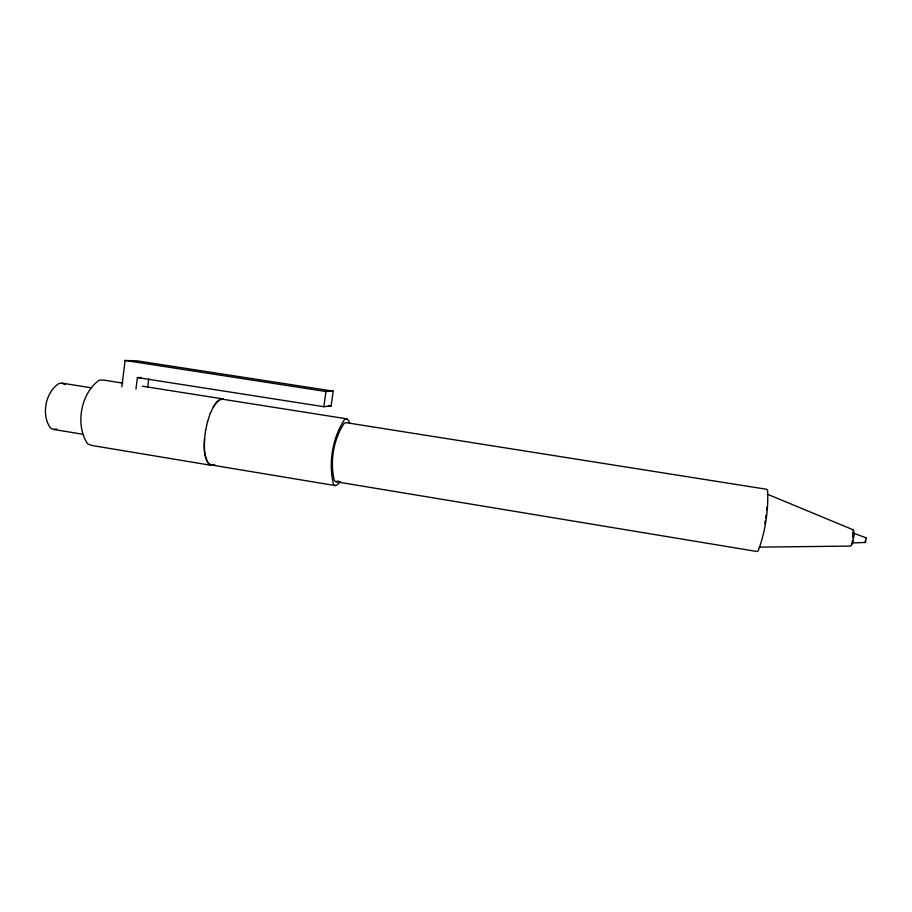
<?xml version="1.0" encoding="UTF-8"?>
<svg xmlns="http://www.w3.org/2000/svg" width="912" height="912" viewBox="0 0 912 912"><rect width="100%" height="100%" fill="white"/><g stroke="black" fill="none" stroke-linecap="round" stroke-linejoin="round"><path stroke-width="1.37" d="M204.596 438.729C204.368 447.062 203.604 456.49 208.768 463.592L211.55 465.017L335.422 485.606L337.702 484.637L340.165 481.536M853.313 536.849L853.404 535.504M853.199 536.986L853.108 532.676M766.593 509.865L766.867 507.22M121.832 386.836L125.104 360.468L136.857 360.821L333.199 391.134L331.124 405.977L323.828 406.706L137.416 377.568L135.956 389.071M853.13 538.251L853.244 531.97M147.721 386.768L148.724 378.845M205.645 429.803C204.311 440.998 202.065 453.971 208.688 463.934L211.493 465.371L214.651 464.55M323.828 406.706L325.937 391.51L333.199 391.134M765.601 518.039L765.989 515.223M764.735 523.648L765.214 520.855M205.759 429.837L207.651 421.013M852.264 541.933L852.56 540.588M852.275 542.48L852.663 541.238M207.742 421.139L210.319 413.068M865.659 538.456L866.252 537.898L865.454 542.458L852.72 542.925M210.387 413.284L213.442 406.547L216.794 401.873L220.134 399.308L223.246 398.966L142.261 386.186M851.477 544.031L851.876 543.438M213.476 406.832L216.805 402.203L220.111 399.65L223.189 399.319L346.913 418.859L348.715 420.603L349.57 423.168M852.777 530.066L853.894 531.023L853.894 536.108L852.31 543.871L850.816 546.083L759.229 547.132M336.061 481.753L757.131 551.532L758.225 550.78C765.271 531.673 768.611 510.583 767.573 490.246L766.741 489.299L346.275 422.689L344.291 423.157C333.461 439.242 329.677 461.768 334.351 480.578L336.061 481.753L338.101 480.92M346.913 418.859L344.69 419.338C332.458 437.543 328.229 463.057 333.507 484.318L335.422 485.606M91.679 387.862L62.324 383.2L59.2 383.359C45.418 391.943 40.846 415.211 50.707 428.207L53.569 429.438L56.704 429.028M137.416 377.568L141.246 377.545M125.104 360.468L325.937 391.51M328.32 405.544L331.124 405.977M122.71 383.097L103.159 380.008L99.226 380.201C80.758 393.232 74.944 425.117 87.643 443.825L91.268 445.375L211.493 465.371M53.569 429.438L82.946 434.283M852.754 532.927L866.126 537.795M767.357 494.201L853.244 529.826M62.324 383.2L65.105 384.647M865.454 542.458L865.192 541.135M853.187 533.737L853.279 534.637"/></g></svg>
